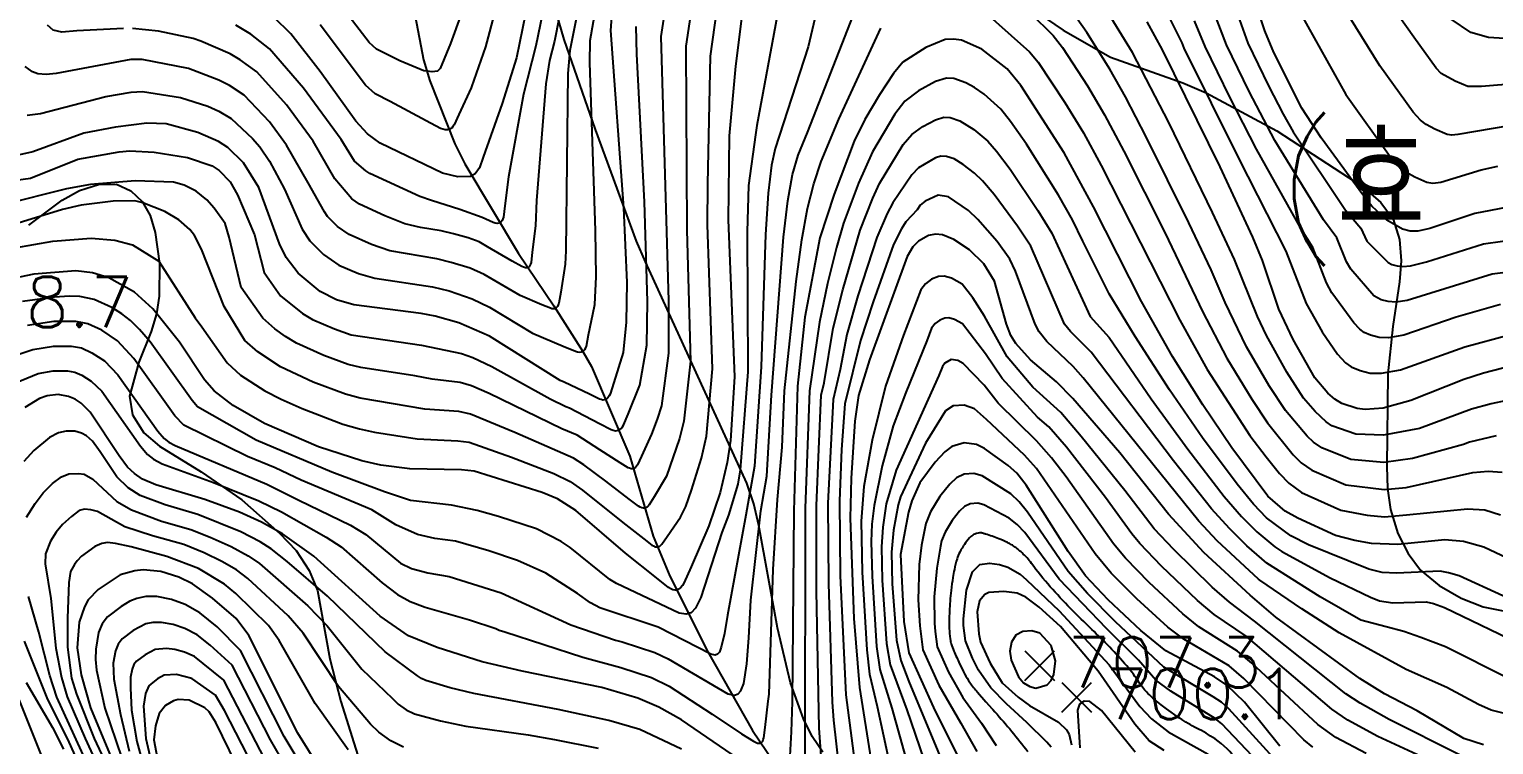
# Model space of a CAD drawing. Extents: x 197794 to 200030, y 561152 to 563931.
# Drawn here: x 198000.5 to 198262.5, y 562392.4 to 562520.4 of the extents above; entities that cross this region are included whole.
import ezdxf

# ---------------------------------------------------------------- set-up
doc = ezdxf.new("R2010")
doc.units = 0
for name, color, linetype in [('E0022112', 5, 'CONTINUOUS'), ('F0017111', 30, 'CONTINUOUS'), ('F0017114', 7, 'CONTINUOUS'), ('F0027132', 7, 'CONTINUOUS'), ('F0027217', 7, 'CONTINUOUS'), ('G0037213', 32, 'CONTINUOUS'), ('H0049217', 7, 'CONTINUOUS')]:
    doc.layers.add(name, color=color, linetype=linetype)
doc.styles.add('NGSW', font='romans.shx', dxfattribs={"bigfont": 'ngsw.shx'})

# ---------------------------------------------------------------- blocks, each defined once
blk = doc.blocks.new('F0027217')
at = {"layer": 'F0027217'}
for p, q in [((-2.652, 2.652), (2.652, -2.652)), ((-2.652, -2.652), (2.652, 2.652))]:
    blk.add_line(p, q, dxfattribs=at)

msp = doc.modelspace()

# ---------------------------------------------------------------- linework, layer by layer
at = {"layer": 'E0022112', "flags": 128}
msp.add_lwpolyline([(198069.55, 562522.76), (198071.05, 562514.94), (198072.17, 562511.19), (198076.66, 562499.91), (198078.43, 562496.33), (198088.04, 562480.3), (198094.37, 562470.94), (198099.54, 562462.77), (198101.07, 562460.06), (198107.93, 562444.06), (198112.11, 562429.76), (198115.11, 562422.56), (198121.93, 562409.05), (198129.9, 562394.97), (198137.31, 562384.05)], dxfattribs=at)
at = {"layer": 'F0017111'}
for points, elevation in [([(198087.06, 562535.92), (198082.11, 562517.24), (198079.62, 562510.09), (198079.55, 562509.92), (198077.36, 562505.14), (198076.5, 562503.27), (198076.3, 562502.99), (198076.1, 562502.73), (198075.86, 562502.56), (198075.64, 562502.46), (198075.33, 562502.39), (198074.92, 562502.38), (198074.48, 562502.5), (198074.04, 562502.67), (198071.51, 562503.99), (198065.08, 562507.45), (198062.36, 562508.85), (198060.63, 562510.41), (198052.51, 562521.18)], 545), ([(198094.24, 562532.52), (198091.14, 562517.4), (198088.93, 562508.79), (198086.23, 562494), (198085.58, 562488.82), (198085.32, 562486.79), (198085.22, 562486.47), (198085.11, 562486.16), (198084.93, 562485.93), (198084.76, 562485.78), (198084.52, 562485.7), (198084.21, 562485.67), (198083.86, 562485.74), (198083.52, 562485.84), (198081.51, 562486.7), (198077.54, 562488.16), (198072.44, 562489.79), (198070.34, 562490.46), (198061.42, 562494.59), (198060.73, 562495.07), (198058.69, 562496.83), (198056.29, 562500.66), (198049.53, 562509.84), (198043.48, 562516.92), (198040.15, 562519.54), (198037.45, 562521.12)], 555), ([(197997.89, 562481.29), (198004.68, 562482.5), (198011.54, 562483.04), (198015.79, 562482.7), (198018.96, 562481.83), (198023.69, 562478.93), (198030.17, 562468.79), (198031.38, 562467.16), (198035.88, 562460.72), (198038.3, 562458.55), (198042.61, 562455.74), (198045.57, 562454.22), (198049.33, 562452.55), (198056.59, 562449.78), (198059.55, 562448.9), (198062.25, 562448.31), (198069.91, 562447.11), (198077.15, 562446.8), (198079.18, 562446.53), (198086.78, 562443.87), (198094.35, 562440.96), (198097.27, 562439.51), (198099.48, 562437.96), (198106.67, 562432.2), (198110.43, 562429.27), (198111.91, 562428.14), (198112.17, 562427.98), (198112.44, 562427.85), (198112.71, 562427.81), (198112.92, 562427.82), (198113.09, 562427.87), (198113.31, 562427.97), (198113.5, 562428.15), (198113.7, 562428.33), (198114.64, 562429.67), (198117.03, 562433.11), (198117.94, 562435.04), (198119, 562437.98), (198120.78, 562443.71), (198121.66, 562447.6), (198122.76, 562459.65), (198121.85, 562485.39), (198121.88, 562492.73), (198122.4, 562515.58), (198124.41, 562530.13)], 595), ([(198119.94, 562530.5), (198117.96, 562517.34), (198118.17, 562484.48), (198118.83, 562461.06), (198117.63, 562450.31), (198116.81, 562447.19), (198114.5, 562440.46), (198112.28, 562436.77), (198111.42, 562435.33), (198111.23, 562435.12), (198111.04, 562434.93), (198110.83, 562434.81), (198110.65, 562434.75), (198110.41, 562434.74), (198110.12, 562434.77), (198109.81, 562434.92), (198109.52, 562435.09), (198107.85, 562436.34), (198103.63, 562439.58), (198099.74, 562442.46), (198097.89, 562443.66), (198087.37, 562448.29), (198079.41, 562451.58), (198077.37, 562452), (198071.24, 562452.46), (198059.68, 562454.4), (198057.08, 562455.11), (198051.25, 562457.3), (198045.46, 562459.99), (198041.37, 562462.69), (198039.06, 562464.72), (198035.36, 562470.8), (198031.3, 562481.09), (198030.03, 562483.52), (198029.22, 562484.57), (198027.25, 562486.31), (198024.72, 562487.79), (198020.78, 562489.36), (198019.35, 562489.71), (198015.49, 562489.65), (198009.77, 562488.91), (198006.4, 562488.16), (197998.5, 562485.72)], 590), ([(198135.71, 562530.22), (198130.67, 562503.18), (198130.41, 562501.52), (198129.16, 562492.44), (198128.95, 562484.19), (198129.08, 562459.14), (198127.71, 562441.6), (198127.25, 562439.04), (198125.6, 562433.47), (198124.44, 562430.41), (198120.63, 562418.79), (198119.68, 562416.84), (198118.92, 562416.01), (198118.03, 562415.77), (198116.79, 562415.95), (198105.58, 562421.26), (198104.36, 562421.97), (198097.26, 562427.72), (198095.67, 562428.75), (198091.22, 562431.03), (198084.44, 562433.27), (198080.61, 562434.35), (198076.04, 562435.3), (198068.7, 562436.12), (198064.06, 562437.69), (198054.6, 562441.19), (198041.07, 562446.93), (198030.57, 562452.86), (198029.62, 562453.98), (198022.09, 562464.47), (198020.19, 562466.71), (198018.61, 562468.29), (198017.05, 562469.5), (198015.23, 562470.61), (198012.1, 562472.03), (198009.53, 562472.57), (198007.7, 562472.64), (198004.97, 562472.5), (197999.26, 562471.7)], 605), ([(198099.87, 562530.15), (198097.22, 562516.59), (198096.84, 562512.51), (198096.52, 562480.74), (198096.39, 562478.39), (198095.58, 562473.38), (198095.26, 562471.42), (198095.15, 562471.12), (198095.03, 562470.82), (198094.85, 562470.6), (198094.68, 562470.46), (198094.5, 562470.4), (198094.27, 562470.37), (198094, 562470.42), (198093.75, 562470.49), (198092.22, 562471.12), (198088.34, 562472.77), (198081.89, 562476.51), (198079.37, 562477.64), (198076, 562478.7), (198073.42, 562479.32), (198065, 562480.74), (198061.74, 562481.87), (198057.71, 562483.67), (198055.65, 562485.09), (198053.82, 562486.92), (198053.29, 562487.74), (198050.36, 562492.94), (198046.51, 562499.69), (198043.47, 562503.86), (198038.91, 562508.61), (198036.33, 562510.33), (198034.41, 562511.29), (198028.99, 562513.35), (198020.65, 562514.99), (198018.67, 562514.99), (198005.3, 562512.49), (198003.52, 562512.29), (198002.02, 562512.43), (198001.07, 562512.77), (197999.73, 562513.75)], 565), ([(198097.06, 562531.33), (198094.48, 562518.25), (198093.6, 562514.79), (198092.89, 562510.65), (198091.24, 562489.75), (198091.06, 562485.23), (198090.49, 562480.53), (198090.27, 562478.69), (198090.17, 562478.4), (198090.07, 562478.12), (198089.91, 562477.91), (198089.75, 562477.77), (198089.53, 562477.73), (198089.25, 562477.72), (198088.94, 562477.82), (198088.64, 562477.95), (198086.9, 562478.93), (198082.49, 562481.49), (198080.97, 562482.35), (198079.01, 562483.1), (198076.4, 562483.8), (198074.21, 562484.32), (198070.47, 562484.92), (198067.67, 562485.6), (198064.11, 562487.03), (198059.56, 562489.13), (198058.19, 562490.08), (198055.15, 562493.66), (198051.25, 562500.37), (198046.5, 562506.85), (198041.2, 562512.76), (198038.24, 562514.94), (198036.41, 562515.97), (198031.2, 562518.29), (198029.81, 562518.73), (198023.61, 562520.07), (198018.97, 562520.55)], 560), ([(198077.85, 562523.29), (198075.86, 562517.85), (198074.01, 562513.39), (198073.52, 562512.91), (198072.6, 562512.75), (198071.1, 562512.94), (198066.77, 562514.75), (198062.6, 562516.85), (198061.29, 562518.02), (198051.94, 562530.27)], 540), ([(197995.24, 562461.12), (198001.11, 562463.14), (198004.82, 562463.72), (198008.06, 562463.74), (198009.8, 562463.39), (198011.66, 562462.55), (198013.91, 562461.09), (198016.33, 562458.59), (198023.46, 562448.53), (198024.63, 562447.18), (198025.43, 562446.54), (198026.57, 562445.94), (198043.01, 562439.01), (198048.71, 562436.18), (198057.99, 562431.68), (198060.73, 562430.05), (198066.9, 562424.91), (198068.89, 562423.96), (198071.8, 562423.2), (198075.64, 562422.5), (198084.93, 562419.6), (198097.36, 562413.9), (198105.41, 562411.16), (198106.56, 562410.85), (198112.44, 562408.95), (198114.8, 562407.77), (198125.48, 562401.53), (198126.68, 562401.32), (198127.35, 562401.53), (198127.84, 562402.09), (198128.32, 562403.4), (198128.89, 562406.92), (198129.27, 562411.53), (198129.61, 562418.31), (198131.4, 562434.29), (198132.48, 562440.46), (198133.32, 562454.95), (198135.45, 562483.23), (198136.2, 562489.71), (198137.07, 562494.43), (198138.09, 562497.9), (198139.74, 562501.91), (198150.53, 562529.58)], 615), ([(198000.1, 562505.04), (198002.48, 562505.31), (198014.16, 562508.38), (198018.69, 562509.12), (198020.74, 562509.26), (198027.51, 562508.17), (198032.41, 562506.61), (198034.41, 562505.73), (198036.63, 562504.46), (198040.44, 562500.87), (198041.73, 562499.38), (198043.48, 562496.82), (198046.14, 562491.8), (198049.32, 562484.65), (198050.67, 562482.54), (198053.12, 562480.11), (198055.86, 562478.21), (198059.37, 562476.71), (198062.33, 562475.87), (198072.63, 562474.31), (198075.61, 562473.6), (198079.73, 562472.18), (198082.81, 562470.67), (198090.52, 562466.02), (198096.04, 562463.7), (198098.22, 562462.81), (198098.58, 562462.71), (198098.96, 562462.64), (198099.29, 562462.69), (198099.54, 562462.77), (198099.72, 562462.91), (198099.92, 562463.13), (198100.05, 562463.43), (198100.18, 562463.74), (198100.58, 562465.73), (198101.61, 562470.84), (198101.67, 562471.15), (198101.94, 562476.14), (198101.83, 562484.43), (198100.8, 562514.36), (198100.84, 562518.39), (198102.69, 562528.97)], 570), ([(198142.42, 562528.24), (198139.85, 562517.27), (198133.97, 562499.04), (198133.29, 562496.1), (198132.68, 562491.07), (198132.2, 562483.71), (198131.46, 562460.04), (198130.25, 562442.26), (198128.68, 562433.46), (198125.4, 562415.6), (198124.91, 562412.35), (198124.31, 562409.87), (198123.99, 562408.99), (198123.66, 562408.62), (198123.22, 562408.47), (198122.42, 562408.62), (198113.04, 562413.44), (198102.6, 562416.92), (198100.89, 562417.78), (198098.6, 562419.48), (198092.94, 562423.14), (198087.87, 562425.4), (198082.71, 562427.09), (198076.74, 562428.83), (198073.07, 562429.34), (198069.94, 562430.05), (198066.08, 562431.75), (198061.77, 562434.43), (198049.14, 562439.77), (198044.48, 562441.94), (198039.55, 562443.98), (198028.13, 562449.59), (198026.54, 562451.26), (198019.21, 562461.53), (198016.26, 562464.69), (198013.44, 562466.58), (198010.95, 562467.71), (198008.8, 562468.15), (198004.89, 562468.11), (198000.18, 562467.42)], 610), ([(198175.46, 562527.47), (198183.72, 562519.28), (198185.39, 562517.15), (198189.84, 562510.29), (198192.89, 562505.06), (198196.34, 562498.59), (198203.72, 562483.9), (198210.43, 562469.94), (198214.81, 562461.57), (198219.28, 562454.21), (198222.08, 562449.98), (198226.66, 562444.28), (198228.1, 562442.87), (198229.97, 562441.53), (198236.07, 562438.92), (198242.92, 562438.05), (198246.85, 562438.43), (198258.8, 562441.09), (198261.56, 562441.37), (198264.03, 562441.16)], 615), ([(198114.48, 562525.73), (198113.52, 562519.1), (198114.86, 562471.83), (198114.89, 562462.48), (198113.6, 562453.02), (198112.85, 562450.67), (198111.85, 562447.98), (198110.02, 562444.01), (198109.3, 562442.46), (198109.13, 562442.23), (198108.97, 562442.01), (198108.77, 562441.87), (198108.59, 562441.8), (198108.4, 562441.77), (198108.16, 562441.77), (198107.91, 562441.87), (198107.66, 562441.98), (198106.22, 562442.86), (198102.58, 562445.15), (198098.5, 562447.81), (198095.77, 562448.94), (198082.77, 562455.26), (198079.63, 562456.63), (198077.59, 562457.21), (198072.57, 562457.81), (198069.5, 562458.43), (198059.8, 562459.9), (198057.56, 562460.43), (198053.17, 562462.05), (198048.31, 562464.25), (198046.33, 562465.44), (198044.44, 562466.83), (198042.25, 562468.73), (198038.39, 562474.18), (198036.22, 562483.19), (198035.55, 562485.66), (198033.58, 562488.37), (198032.28, 562489.86), (198030.34, 562491.45), (198028.21, 562492.51), (198026.29, 562493.05), (198019.4, 562493.28), (198011.41, 562492.61), (198007.13, 562491.84), (197995.75, 562489.01)], 585), ([(198202.51, 562526.52), (198206.73, 562517.99), (198207.08, 562517.02), (198216.84, 562497.35), (198225.36, 562480.71), (198228.99, 562471.35), (198231.84, 562466.27), (198234.61, 562462.26), (198236.03, 562460.75), (198237.04, 562460.02), (198238.63, 562459.34), (198240.42, 562458.88), (198242.43, 562458.87), (198245.85, 562459.5), (198257.39, 562463.62), (198265.32, 562465.73)], 595), ([(198266.87, 562510.72), (198260.34, 562510.18), (198257.91, 562510.13), (198255.63, 562511.09), (198253.11, 562512.49), (198252.24, 562513.41), (198248.25, 562518.95), (198243.73, 562525.38)], 560), ([(198171.23, 562523.68), (198176.19, 562519.3), (198179.46, 562516.33), (198181.04, 562514.49), (198185.82, 562507.31), (198189.13, 562501.84), (198192.32, 562496.03), (198206.35, 562468.37), (198211.29, 562459.55), (198218.87, 562447.75), (198221.8, 562443.91), (198224.18, 562440.95), (198225.89, 562439.21), (198228.16, 562437.55), (198235.16, 562434.39), (198239.9, 562433.46), (198242.97, 562433.2), (198246.95, 562433.52), (198257.84, 562434.63), (198260.94, 562434.42), (198263.76, 562433.52)], 620), ([(198262.96, 562447.7), (198258.22, 562446.52), (198257.13, 562446.11), (198247.98, 562443.64), (198242.86, 562442.91), (198236.98, 562443.44), (198231.77, 562445.51), (198230.32, 562446.53), (198229.15, 562447.62), (198225.29, 562452.21), (198222.38, 562456.63), (198218.33, 562463.59), (198214.5, 562471.52), (198211.98, 562477.34), (198207.98, 562485.76), (198200.36, 562501.14), (198196.66, 562508.28), (198193.86, 562513.26), (198189.75, 562519.8), (198187.98, 562522.23)], 610), ([(198264.91, 562454.01), (198262.11, 562453.41), (198258.59, 562452.42), (198249.26, 562448.98), (198242.81, 562447.77), (198237.89, 562447.96), (198233.58, 562449.49), (198232.53, 562450.2), (198230.57, 562452.05), (198228.5, 562454.43), (198225.49, 562459.06), (198221.86, 562465.61), (198220.26, 562469), (198216.14, 562479.22), (198212.24, 562487.62), (198204.39, 562503.7), (198197.88, 562516.24), (198194.1, 562522.46)], 605), ([(198263.78, 562471.15), (198255.82, 562468.9), (198246.45, 562465.7), (198243.72, 562465.23), (198242.04, 562465.28), (198240.52, 562465.67), (198239.33, 562466.18), (198238.57, 562466.73), (198237.5, 562467.86), (198233.59, 562473.26), (198232.59, 562475.07), (198230.16, 562481.37), (198228.15, 562484.57), (198220.12, 562498.92), (198215.33, 562508.26), (198210.91, 562517.31), (198209.01, 562521.9)], 590), ([(198267.44, 562477.22), (198262.24, 562476.57), (198247.06, 562471.89), (198245.01, 562471.59), (198243.66, 562471.68), (198242.41, 562472), (198241.11, 562472.7), (198236.98, 562477.51), (198236.2, 562478.79), (198234.47, 562483.09), (198232.08, 562486.31), (198223.4, 562500.49), (198218.79, 562509.27), (198214.73, 562517.61), (198212.57, 562523.24)], 585), ([(198228.17, 562522.94), (198236.05, 562508.74), (198244.03, 562497.66), (198245.76, 562495.83), (198246.95, 562494.86), (198248.41, 562493.99), (198250.57, 562493.03), (198251.67, 562492.87), (198253.08, 562493.06), (198260.29, 562495.25), (198263.25, 562495.93)], 570), ([(198265.59, 562503.18), (198256.12, 562501.6), (198255.06, 562501.46), (198254.24, 562501.58), (198252.02, 562502.54), (198250.48, 562503.37), (198249.43, 562504.16), (198248.14, 562505.54), (198242.15, 562513.84), (198236.82, 562522.5)], 565), ([(198267.26, 562518.55), (198261.61, 562518.92), (198258.45, 562519.79), (198254.95, 562522.21)], 555), ([(197998, 562457.16), (198002.04, 562458.85), (198004.74, 562459.33), (198007.32, 562459.32), (198008.65, 562459.07), (198009.87, 562458.52), (198011.56, 562457.48), (198013.45, 562455.65), (198020.38, 562445.81), (198021.66, 562444.34), (198022.73, 562443.48), (198024.24, 562442.69), (198033.45, 562439.31), (198041.54, 562436.08), (198045.59, 562434.11), (198053.61, 562429.53), (198056.29, 562427.83), (198063.64, 562421.4), (198066.35, 562419.28), (198068.61, 562418.03), (198071.34, 562417.04), (198079.23, 562414.74), (198083.96, 562413.22), (198084.56, 562412.9), (198085.56, 562412.6), (198099.56, 562408.06), (198106.34, 562406.24), (198111.85, 562404.45), (198114.98, 562402.89), (198122.68, 562397.92), (198127.96, 562394.4), (198130.05, 562393.04), (198130.41, 562392.86), (198130.78, 562392.72), (198131.14, 562392.7), (198131.41, 562392.73), (198131.57, 562392.87), (198131.73, 562393.08), (198131.83, 562393.37), (198131.93, 562393.66), (198132.15, 562395.5), (198132.71, 562400.21), (198132.86, 562401.49), (198133.59, 562423.78), (198134.35, 562436.3), (198135.21, 562445.63), (198135.65, 562455.75), (198137.71, 562475.25), (198138.7, 562482.76), (198139.72, 562488.34), (198140.86, 562492.76), (198142.2, 562496.76), (198145.34, 562504.33), (198152.86, 562520.6)], 620), ([(198017.33, 562520.55), (198008.98, 562520.12), (198006.31, 562519.86), (198004.76, 562520.21), (198003.72, 562521.15)], 560), ([(198271.98, 562415.49), (198256.33, 562422.62), (198254.47, 562423.19), (198252.96, 562423.46), (198245.15, 562423.09), (198242.57, 562423.25), (198240.17, 562423.83), (198229.4, 562428.17), (198226.23, 562429.78), (198221.9, 562433.03), (198219.54, 562435.44), (198216.61, 562439.01), (198210.44, 562447.32), (198204.5, 562455.92), (198198.4, 562465.46), (198193.75, 562473.1), (198189.04, 562482.47), (198187.19, 562486.29), (198184.64, 562490.72), (198178.91, 562499.85), (198176.08, 562503.91), (198174.34, 562506.11), (198171.33, 562508.78), (198169.61, 562509.99), (198168.06, 562510.82), (198165.91, 562511.57), (198164.61, 562511.63), (198162.64, 562511.02), (198159.62, 562509.41), (198157.18, 562507.54), (198155.38, 562505.18), (198151.36, 562498.45), (198148.87, 562492.89), (198146.21, 562485.7), (198144.93, 562481.36), (198143.33, 562474.9), (198141.87, 562468.03), (198140.09, 562455.75), (198139.32, 562434.72), (198139.27, 562389.1)], 630), ([(198142.57, 562385.46), (198141.8, 562395.42), (198141.37, 562419.9), (198141.36, 562435.17), (198141.74, 562445.32), (198142.21, 562454.96), (198142.72, 562457.15), (198144.32, 562466.92), (198146.04, 562473.81), (198149.17, 562484.44), (198151.43, 562490.17), (198152.63, 562492.8), (198156.88, 562499.77), (198158.39, 562501.57), (198160.38, 562503), (198162.64, 562504.21), (198164.12, 562504.66), (198165.25, 562504.6), (198167.03, 562504.03), (198169.48, 562502.49), (198171.99, 562500.39), (198173.57, 562498.61), (198176.02, 562495.35), (198180.98, 562487.96), (198183.45, 562483.94), (198190.33, 562468.99), (198193.75, 562465.27), (198201.22, 562454.31), (198207.82, 562445.27), (198214.33, 562436.82), (198217.38, 562433.26), (198220.13, 562430.52), (198223.4, 562427.8), (198224.6, 562426.96), (198233.25, 562422.28), (198240.49, 562418.8), (198242.13, 562418.17), (198244.47, 562417.78), (198250.46, 562417.98), (198251.78, 562417.68), (198253.72, 562416.97), (198268.32, 562409.96)], 635), ([(198265.19, 562404.29), (198253.93, 562409.92), (198249.51, 562411.63), (198246.46, 562412.69), (198243.28, 562413.5), (198238.79, 562414.68), (198231.5, 562418.86), (198221.93, 562424.92), (198218.36, 562428.01), (198215.23, 562431.08), (198212.05, 562434.63), (198205.21, 562443.23), (198190.53, 562462.66), (198186.8, 562466.32), (198185.75, 562467.63), (198179.71, 562481.6), (198177.32, 562485.2), (198173.12, 562490.86), (198171.06, 562493.3), (198169.64, 562494.67), (198167.62, 562496.21), (198165.99, 562497.23), (198164.59, 562497.64), (198163.62, 562497.7), (198162.64, 562497.39), (198159.6, 562495.59), (198158.39, 562494.35), (198155, 562489.37), (198153.99, 562487.45), (198152.14, 562483.17), (198148.76, 562472.72), (198146.76, 562465.81), (198145.59, 562459.52), (198144.32, 562454.17), (198143.4, 562435.62), (198143.49, 562421.25), (198144.18, 562400.02), (198144.38, 562396.81), (198145.88, 562383.61)], 640), ([(198264.22, 562398.08), (198262.07, 562398.63), (198259.83, 562399.63), (198254.15, 562402.66), (198246.9, 562405.89), (198234.88, 562412.46), (198228.2, 562416.74), (198220.69, 562421.85), (198220.45, 562422.03), (198213.07, 562428.9), (198209.78, 562432.44), (198189.06, 562458.04), (198187.31, 562460.06), (198182.58, 562464.52), (198181.18, 562466.27), (198180.5, 562467.65), (198176.98, 562477.13), (198175.97, 562479.25), (198173.66, 562482.44), (198170.23, 562486.37), (198168.55, 562487.99), (198164.95, 562490.44), (198163.13, 562490.73), (198160.81, 562489.62), (198159.89, 562488.94), (198159.39, 562488.12), (198157.36, 562485.94), (198156.55, 562484.72), (198155.11, 562481.9), (198151.47, 562471.62), (198149.21, 562464.7), (198146.43, 562453.38), (198145.85, 562445.24), (198145.44, 562436.07), (198145.61, 562422.61), (198146.62, 562401.34), (198149.19, 562381.76)], 645), ([(198117.18, 562391.63), (198109.74, 562395.16), (198104.2, 562396.76), (198095.12, 562398.74), (198080.02, 562401.57), (198075.79, 562402.63), (198071.44, 562403.89), (198070.68, 562404.26), (198069.97, 562404.77), (198064.15, 562409.02), (198053.82, 562419.01), (198046.62, 562425.21), (198043.74, 562427.49), (198041.8, 562428.7), (198038.35, 562430.5), (198030.62, 562433.58), (198024.81, 562435.35), (198020.32, 562437), (198018.19, 562438.35), (198016.16, 562440.37), (198013.15, 562444.83), (198011.8, 562446.73), (198010.71, 562447.67), (198009.81, 562448.16), (198008.61, 562448.49), (198007.07, 562448.51), (198005.72, 562448.22), (198004.12, 562447.38), (198001.3, 562445.04), (197999.53, 562443.11)], 630), ([(197999.98, 562433.14), (198001.54, 562435.59), (198002.97, 562437.47), (198004.66, 562439.16), (198006.27, 562440.37), (198007.56, 562440.87), (198009.3, 562440.93), (198010.31, 562440.81), (198011.83, 562439.92), (198016.16, 562435.93), (198018.75, 562434.46), (198024.12, 562432.4), (198029.37, 562430.91), (198032.86, 562429.56), (198036.63, 562427.86), (198039.67, 562426.19), (198041.65, 562424.82), (198050.31, 562417.25), (198053.79, 562413.7), (198059.97, 562405.94), (198065.5, 562400.69), (198066.49, 562399.71), (198067.93, 562398.69), (198069.44, 562397.94), (198074.09, 562396.7), (198078.61, 562395.75), (198089.74, 562394.2), (198094.45, 562393.37), (198102.28, 562391.8)], 635), ([(198067.45, 562392), (198065.18, 562393.11), (198063.02, 562394.65), (198061.53, 562396.11), (198055.79, 562402.86), (198049.48, 562412.4), (198046.79, 562415.49), (198039.56, 562422.16), (198037.54, 562423.68), (198034.91, 562425.21), (198031.8, 562426.77), (198028.12, 562428.24), (198022.52, 562429.79), (198017.57, 562431.42), (198012.68, 562434.12), (198011.5, 562434.46), (198010.37, 562434.57), (198009.42, 562434.34), (198008.03, 562433.27), (198006.41, 562431.82), (198005.29, 562430.46), (198004.25, 562428.82), (198003.39, 562426.55), (198003.3, 562424.79), (198004.32, 562418.6), (198005.23, 562409.69), (198006.27, 562404.47), (198007.27, 562400.99), (198010.48, 562393.55), (198021.96, 562368.63)], 640), ([(198057.56, 562391.54), (198051.61, 562399.78), (198045.17, 562411.09), (198043.28, 562413.73), (198037.47, 562419.5), (198035.41, 562421.17), (198030.73, 562423.97), (198025.12, 562426.07), (198018.74, 562427.82), (198015.91, 562428.43), (198014.47, 562428.57), (198013.47, 562428.43), (198012.18, 562427.91), (198009.85, 562426.17), (198009.04, 562425.33), (198008.57, 562424.65), (198007.88, 562423.4), (198007.53, 562421.45), (198007.32, 562415.05), (198007.32, 562409.9), (198008.01, 562404.33), (198008.94, 562401.48), (198012.1, 562393.54), (198022.77, 562370.76)], 645), ([(198021.16, 562366.5), (198005.4, 562400.95), (198004.18, 562404.82), (198002.16, 562412.55), (198000.35, 562418.95)], 635), ([(197999.58, 562410.95), (198003.72, 562400.53), (198007.23, 562393.57), (198014.34, 562377.85)], 630), ([(198002.61, 562390.71), (197996.99, 562404.67)], 620)]:
    msp.add_lwpolyline(points, dxfattribs=dict(at, elevation=elevation))
at = {"layer": 'F0017111', "flags": 128}
for points, elevation in [([(198216.13, 562524.59), (198218.56, 562517.9), (198222.25, 562510.27), (198224.87, 562505.18), (198226.68, 562502.06), (198236, 562488.05), (198238.77, 562484.82), (198239.81, 562482.51), (198243.65, 562478.68), (198244.3, 562478.33), (198245.28, 562478.08), (198246.3, 562477.95), (198247.67, 562478.09), (198250.52, 562478.79), (198260.7, 562481.99), (198267.52, 562482.97)], 580), ([(197995.86, 562493.1), (198000.72, 562493.78), (198009.15, 562497.16), (198016.57, 562498.46), (198018.47, 562498.63), (198022.82, 562498.43), (198028.81, 562497.46), (198033.2, 562495.97), (198034.43, 562495.14), (198036.4, 562493.1), (198037.75, 562490.79), (198040.76, 562483.64), (198042.53, 562476.89), (198045.44, 562472.74), (198049.37, 562469.57), (198051.16, 562468.5), (198055.09, 562466.8), (198058.05, 562465.76), (198070.67, 562463.87), (198077.81, 562462.41), (198079.86, 562461.67), (198083.25, 562460.05), (198093.67, 562454.29), (198096.48, 562452.93), (198097.18, 562452.67), (198102.52, 562449.89), (198104.63, 562448.83), (198104.99, 562448.69), (198105.36, 562448.6), (198105.69, 562448.61), (198105.95, 562448.68), (198106.17, 562448.78), (198106.42, 562448.97), (198106.62, 562449.26), (198106.81, 562449.56), (198107.64, 562451.58), (198109.73, 562456.72), (198110.96, 562463.89), (198111.11, 562471.69), (198110.58, 562489.5), (198109.18, 562515.91), (198109.08, 562520.86)], 580), ([(198256.41, 562390.6), (198243.84, 562396.96), (198238.63, 562399.85), (198236.09, 562401.53), (198219.75, 562414.53), (198215.23, 562417.91), (198212.18, 562420.6), (198205.29, 562427.32), (198201.77, 562431.03), (198196.5, 562437.89), (198188.73, 562447.58), (198185.06, 562451.83), (198180.05, 562456.39), (198175.45, 562461.79), (198171.41, 562469.09), (198169.35, 562472.36), (198167.42, 562474.78), (198165.49, 562475.87), (198164.17, 562476.25), (198163.16, 562476.2), (198161.96, 562475.7), (198160.83, 562474.88), (198160.01, 562473.79), (198156.9, 562465.71), (198153.69, 562456.54), (198151.32, 562446.88), (198149.81, 562438.62), (198149.33, 562432.41), (198149.52, 562423.27), (198150.34, 562409.39), (198150.81, 562405.03), (198152.2, 562399.29), (198156.73, 562378.3)], 655), ([(198254.21, 562388.17), (198241.78, 562393.91), (198236.46, 562396.8), (198233.57, 562398.79), (198218.23, 562411.86), (198212.51, 562415.71), (198209.54, 562418.21), (198203.08, 562424.39), (198199.21, 562428.4), (198197.78, 562430.12), (198193.04, 562436.65), (198186.06, 562445.67), (198182.9, 562449.3), (198180.92, 562451.03), (198174.6, 562457.95), (198171.62, 562462.35), (198167.5, 562467.69), (198166.06, 562468.5), (198165.06, 562468.79), (198164.31, 562468.75), (198163.41, 562468.38), (198162.56, 562467.76), (198161.94, 562466.94), (198161.08, 562464.69), (198157.35, 562455.4), (198155.08, 562449.44), (198153.09, 562442.34), (198151.7, 562435.22), (198151.27, 562431.87), (198151.14, 562428.79), (198151.31, 562422.57), (198152.11, 562409.97), (198152.69, 562405.86), (198154.86, 562398.98), (198160.56, 562378.47)], 660), ([(198239.71, 562390.85), (198234.3, 562393.75), (198231.06, 562396.05), (198219.25, 562407.04), (198216.71, 562409.19), (198209.8, 562413.51), (198206.9, 562415.82), (198200.87, 562421.46), (198196.65, 562425.77), (198194.51, 562428.36), (198186.02, 562440.37), (198183.38, 562443.76), (198180.74, 562446.77), (198173.89, 562453.54), (198171.34, 562456.74), (198167.58, 562460.6), (198166.62, 562461.14), (198165.46, 562461.31), (198164.29, 562460.65), (198163.88, 562460.1), (198163.27, 562458.44), (198155.58, 562441.56), (198153.84, 562435.5), (198153.21, 562431.33), (198152.97, 562427.83), (198153.11, 562421.87), (198153.89, 562410.54), (198154.56, 562406.69), (198157.52, 562398.67), (198164.4, 562378.63)], 665), ([(198230.15, 562392.01), (198228.54, 562393.31), (198217.81, 562404.3), (198215.19, 562406.52), (198207.09, 562411.32), (198204.25, 562413.43), (198198.67, 562418.53), (198194.08, 562423.14), (198191.23, 562426.59), (198180.7, 562441.85), (198178.58, 562444.23), (198171.76, 562450.57), (198169.63, 562452.48), (198167.79, 562453.19), (198165.8, 562453.05), (198164.45, 562452.13), (198160.83, 562446.38), (198156.4, 562436.77), (198155.98, 562435.34), (198155.15, 562430.79), (198154.8, 562426.88), (198154.9, 562421.18), (198155.66, 562411.11), (198156.43, 562407.52), (198157.86, 562403.71), (198168.23, 562378.79)], 670), ([(198224.32, 562388.77), (198215.14, 562398.86), (198213.8, 562400.02), (198212.31, 562401.02), (198203.51, 562406.32), (198194.84, 562414.39), (198189.83, 562419.47), (198186.37, 562423.44), (198179.11, 562434.01), (198177.64, 562435.89), (198176.12, 562437.33), (198170.98, 562440.54), (198169.53, 562440.95), (198167.77, 562440.81), (198166.39, 562440.17), (198165.2, 562439.05), (198163.41, 562436.83), (198161.74, 562434.06), (198160.93, 562431.97), (198160.12, 562428.13), (198159.75, 562424.67), (198159.56, 562418.32), (198159.84, 562413.68), (198160.4, 562409.41), (198163.25, 562403.08), (198167.17, 562396.31), (198170.04, 562391.23)], 680), ([(198222.61, 562386.98), (198213.91, 562396.16), (198212.69, 562397.13), (198204.75, 562402), (198202.08, 562403.97), (198199, 562407.58), (198193.22, 562413.19), (198184.77, 562422.07), (198178.62, 562430.38), (198177.25, 562431.84), (198175.82, 562432.96), (198171.29, 562435.32), (198170.2, 562435.62), (198168.88, 562435.52), (198167.85, 562435.04), (198166.95, 562434.2), (198165.61, 562432.54), (198164.36, 562430.46), (198163.75, 562428.89), (198163.55, 562427.96), (198162.9, 562424), (198162.4, 562418.89), (198162.44, 562414.15), (198162.56, 562412.71), (198162.94, 562409.93), (198164.99, 562405.41), (198167.52, 562400.85), (198170.87, 562396.27), (198173.49, 562392.31)], 685), ([(198183.32, 562391.98), (198182.55, 562392.86), (198179, 562396.4), (198175.35, 562399.77), (198172.56, 562402.62), (198170.34, 562405.77), (198169.26, 562407.89), (198168.02, 562410.99), (198167.68, 562413.73), (198167.66, 562414.92), (198168.22, 562420.1), (198169.29, 562423.36), (198170.56, 562424.64), (198172.34, 562424.92), (198174.11, 562424.64), (198175.6, 562424.21), (198177.79, 562422.91), (198178.96, 562421.92), (198184.77, 562416.35), (198193.72, 562406.69), (198199.23, 562399.26), (198201.3, 562397.08), (198204.27, 562394.73), (198211.44, 562390.77)], 695), ([(198048.41, 562390.01), (198046.07, 562393.9), (198038.27, 562409.31), (198034.12, 562413.54), (198030.99, 562416.01), (198028.38, 562417.51), (198025.93, 562418.41), (198023.31, 562418.92), (198021.36, 562418.96), (198019.7, 562418.61), (198018.47, 562418.1), (198016.92, 562417.18), (198014.5, 562415.3), (198013.54, 562414.07), (198012.89, 562412.48), (198012.37, 562409.54), (198012.33, 562407.68), (198012.5, 562405.76), (198014.02, 562398.98), (198017.02, 562390.05)], 655), ([(198046.31, 562388.68), (198043.62, 562393.29), (198036.77, 562406.65), (198032.87, 562410.26), (198030.52, 562412.11), (198028.31, 562413.24), (198026.24, 562413.93), (198024.16, 562414.29), (198022.59, 562414.29), (198021.34, 562414.03), (198019.08, 562412.85), (198017.09, 562411.34), (198016.36, 562410.41), (198015.88, 562409.22), (198015.49, 562407.02), (198015.58, 562404.18), (198016.81, 562397.82), (198018.38, 562391.3)], 660), ([(198042.65, 562389.86), (198035.28, 562403.99), (198031.61, 562406.97), (198030.04, 562408.2), (198028.25, 562408.98), (198026.54, 562409.45), (198025.01, 562409.66), (198022.99, 562409.45), (198021.24, 562408.52), (198019.67, 562407.37), (198019.19, 562406.76), (198018.86, 562405.97), (198018.6, 562404.49), (198018.6, 562402.6), (198018.76, 562398.63), (198019.74, 562392.98), (198021.19, 562387.51)], 665), ([(198040.53, 562388.57), (198035.44, 562398.53), (198033.78, 562401.32), (198029.57, 562404.29), (198026.85, 562404.97), (198024.64, 562404.87), (198023.4, 562404.2), (198022.59, 562403.56), (198021.86, 562402.98), (198021.27, 562401.62), (198020.94, 562399.34), (198021.32, 562393.53), (198022.64, 562387.89)], 670), ([(198198.4, 562391.11), (198192.35, 562398.56), (198190.27, 562400.15), (198189.24, 562400.23), (198188.43, 562399.69), (198188.03, 562398.63), (198188.45, 562391.89)], 705)]:
    msp.add_lwpolyline(points, dxfattribs=dict(at, elevation=elevation))
at = {"layer": 'F0017111', "elevation": 690, "flags": 128}
msp.add_lwpolyline([(198216.61, 562389.58, 0.09), (198212.67, 562393.47, 0.03), (198209.38, 562395.39, -0.03), (198206.34, 562397.19), (198203.99, 562398.83, -0.01), (198203.03, 562399.54, -0.02), (198201.84, 562400.51, -0.02), (198200.65, 562401.61, -0.05), (198199.16, 562403.45, 0.03), (198196.86, 562406.53, 0.03), (198190.6, 562413.06, -0.02), (198183.18, 562420.69, -0.02), (198179.82, 562424.86, 0.05), (198178.13, 562426.75, 0.01), (198177.4, 562427.38, 0.02), (198176.86, 562427.79, 0.02), (198176.24, 562428.19, 0.02), (198175.51, 562428.59, 0.03), (198173.97, 562429.28, 0.02), (198171.6, 562430.1, 0.01), (198171.08, 562430.25, 0.02), (198170.87, 562430.3, 0.07), (198170.53, 562430.32, 0.04), (198169.99, 562430.23, 0.04), (198169.66, 562430.11, 0.04), (198169.3, 562429.91, 0.06), (198168.72, 562429.41, 0.03), (198167.81, 562428.24, 0.01), (198167.27, 562427.4, 0.02), (198166.98, 562426.86, 0.04), (198166.5, 562425.65, 0.03), (198166.02, 562423.79, 0.01), (198165.76, 562422.32, 0.01), (198165.45, 562420.03, 0.02), (198165.14, 562416.23, 0.02), (198165.12, 562413.22, 0.02), (198165.27, 562411.38, 0.05), (198165.48, 562410.46, 0.02), (198165.94, 562409.19, 0.01), (198166.96, 562406.91), (198167.58, 562405.62, 0.01), (198167.85, 562405.1, 0.03), (198168.8, 562403.56, 0.03), (198170.14, 562401.84), (198171.65, 562400.11), (198172.76, 562398.87), (198172.89, 562398.72), (198173.27, 562398.3, -0.02), (198179.19, 562391.22, -0.07)], format="xyb", dxfattribs=at)
at = {"layer": 'F0017111', "elevation": 705, "flags": 128}
msp.add_lwpolyline([(198183.32, 562410.19), (198181.31, 562412.36), (198179.86, 562412.81), (198178.3, 562412.67), (198177, 562412.01), (198176.22, 562410.8), (198175.96, 562409.18), (198176.21, 562407.58), (198177.51, 562404.58), (198178.41, 562403.52), (198179.51, 562402.84), (198180.62, 562402.56), (198182.62, 562403.12), (198183.33, 562403.93), (198183.81, 562404.99), (198184.11, 562407.41)], close=True, dxfattribs=at)
at = {"layer": 'F0017114'}
for points, elevation in [([(198091.42, 562533.7), (198087.65, 562515.27), (198085.08, 562507.12), (198081.69, 562497.54), (198081.03, 562495.62), (198080.26, 562494.54), (198079.41, 562494.04), (198077.18, 562494), (198074.4, 562494.66), (198063.27, 562500.05), (198061, 562501.66), (198058.93, 562503.94), (198052.56, 562512.83), (198047.27, 562519.59), (198044.27, 562522.56)], 550), ([(198129.06, 562531.45), (198126.84, 562513.82), (198125.74, 562501.32), (198125.53, 562486.29), (198126.69, 562458.24), (198125.99, 562446.87), (198125.38, 562442.9), (198124.1, 562437.57), (198122.11, 562431.59), (198118.9, 562424.22), (198117.64, 562421.33), (198117.35, 562420.91), (198117.04, 562420.5), (198116.68, 562420.23), (198116.36, 562420.08), (198116.05, 562420.07), (198115.66, 562420.13), (198115.26, 562420.32), (198114.87, 562420.56), (198112.7, 562422.26), (198107.19, 562426.68), (198098.31, 562434.34), (198095.01, 562436.4), (198092.27, 562437.53), (198080.1, 562441.37), (198077.8, 562441.61), (198068.58, 562441.77), (198063.38, 562442.44), (198059.97, 562443.18), (198052.23, 562445.72), (198042.59, 562449.87), (198036.94, 562453.12), (198033.54, 562455.7), (198031.85, 562457.71), (198027.34, 562464.41), (198022.6, 562470.41), (198019.32, 562473.37), (198014.72, 562475.91), (198011.77, 562476.8), (198008.78, 562477.17), (198001.32, 562476.62), (197995.33, 562475.36)], 600), ([(198266.02, 562460.23), (198260.7, 562458.9), (198257.21, 562457.76), (198247.72, 562453.99), (198242.76, 562452.63), (198239.53, 562452.4), (198238.08, 562452.56), (198235.39, 562453.47), (198234.11, 562454.25), (198232.87, 562455.28), (198230.55, 562458.03), (198226.65, 562464.93), (198224.11, 562470.34), (198221.18, 562479.01), (198219.42, 562483.18), (198213.57, 562495.78), (198203.25, 562516.72), (198200.55, 562521.7)], 600), ([(198274.57, 562421.29), (198260.75, 562427.74), (198257.12, 562428.8), (198253.8, 562429.1), (198245.36, 562428.27), (198240.68, 562428.41), (198237.68, 562428.93), (198234.25, 562429.87), (198227.47, 562432.93), (198225.24, 562434.22), (198222.11, 562436.86), (198215.65, 562445.53), (198210.47, 562453.2), (198205.07, 562461.86), (198199.49, 562471.71), (198190.93, 562488.63), (198185.66, 562498.32), (198177.93, 562510.36), (198175.45, 562513.31), (198170.92, 562516.81), (198167.29, 562518.42), (198165.85, 562518.65), (198164.35, 562518.54), (198160.92, 562517.13), (198156.82, 562514.52), (198155.13, 562512.5), (198152.62, 562508.69), (198150.03, 562504.26), (198148.12, 562500.36), (198144.51, 562490.87), (198141.97, 562483.07), (198139.25, 562468.92), (198137.98, 562456.54), (198137.28, 562434.27), (198137, 562400.12), (198136.79, 562394.76), (198136.5, 562389.37)], 625), ([(198126.25, 562390.7), (198117.19, 562396.86), (198113.14, 562399.15), (198109.35, 562400.77), (198102.91, 562402.67), (198088.68, 562405.57), (198081.54, 562407.28), (198073.44, 562409.83), (198068.32, 562411.92), (198063.25, 562415.4), (198051.42, 562426.14), (198045.82, 562430.15), (198042.03, 562432.26), (198038.12, 562434.04), (198031.87, 562436.26), (198023.1, 562438.93), (198020.74, 562439.94), (198019.32, 562440.91), (198018.07, 562442.09), (198016.55, 562444.07), (198011.38, 562451.9), (198009.76, 562453.52), (198008.66, 562454.24), (198007.51, 562454.74), (198005.66, 562455.06), (198003.66, 562454.81), (198002.28, 562454.33), (197999.66, 562452.72)], 625), ([(197999.93, 562403.53), (198004.63, 562395.51), (198006.59, 562391.64)], 625)]:
    msp.add_lwpolyline(points, dxfattribs=dict(at, elevation=elevation))
at = {"layer": 'F0017114', "flags": 128}
for points, elevation in [([(198104.82, 562525.05), (198104.46, 562520.19), (198106.82, 562488.43), (198107.43, 562475.1), (198107.28, 562467.99), (198106.76, 562462.61), (198105.06, 562457.24), (198104.4, 562455.13), (198104.22, 562454.81), (198104.04, 562454.5), (198103.81, 562454.29), (198103.6, 562454.16), (198103.38, 562454.1), (198103.1, 562454.08), (198102.79, 562454.16), (198102.49, 562454.26), (198100.71, 562455.1), (198096.2, 562457.29), (198095.46, 562457.57), (198082.84, 562465.53), (198077.34, 562467.91), (198073.1, 562469.09), (198070.59, 562469.53), (198058.54, 562471.08), (198055.48, 562472.01), (198052.53, 562473.49), (198048.62, 562476.75), (198046.42, 562479.58), (198045.25, 562482.03), (198041.58, 562492.09), (198038.83, 562496.5), (198035.98, 562499.26), (198034.34, 562500.31), (198030.66, 562501.95), (198024.99, 562503.45), (198021.54, 562503.61), (198015.9, 562502.88), (198010.22, 562501.78), (198001.14, 562498.46), (197998.17, 562497.81)], 575), ([(198266.34, 562488.8), (198259.16, 562487.42), (198251.11, 562484.77), (198248.96, 562484.26), (198247.59, 562484.3), (198246.2, 562484.66), (198243.41, 562486.22), (198240.75, 562488.77), (198239.11, 562490.8), (198231.69, 562500.97), (198228.21, 562506.3), (198223.2, 562516.25), (198221.58, 562520.13), (198219.68, 562525.93)], 575), ([(198260.69, 562392.4), (198257.19, 562393.53), (198248.83, 562398.51), (198242.98, 562401.53), (198238.6, 562404.28), (198223.56, 562415.26), (198218.98, 562419.15), (198210.67, 562426.83), (198204.33, 562433.66), (198195.61, 562444.61), (198187.21, 562454.37), (198184.31, 562457.33), (198179.65, 562461.29), (198177.05, 562464.17), (198176.15, 562465.65), (198175.36, 562467.63), (198173.19, 562475.36), (198171.27, 562478.45), (198168.73, 562480.93), (198165.95, 562482.82), (198163.91, 562483.64), (198162.64, 562483.77), (198161.4, 562483.53), (198159.63, 562482.51), (198158.58, 562481.48), (198157.57, 562479.78), (198150.81, 562461.28), (198148.85, 562454.86), (198148.24, 562450.31), (198147.58, 562440.08), (198147.39, 562432.94), (198148.06, 562414.98), (198149.07, 562402.66), (198152.9, 562378.14)], 650), ([(198224.25, 562392.18), (198217.96, 562400.02), (198214.78, 562403.1), (198212.56, 562404.59), (198203.85, 562409.25), (198199.37, 562412.84), (198193.54, 562418.35), (198189.51, 562422.66), (198186.41, 562426.98), (198178.86, 562438.86), (198177.19, 562441.02), (198175.66, 562442.38), (198171.39, 562445.4), (198169.96, 562446.12), (198167.75, 562446.41), (198165.57, 562445.78), (198164.29, 562444.81), (198162.59, 562442.99), (198159.83, 562439.26), (198158.41, 562436.08), (198157.81, 562434.02), (198156.38, 562426.48), (198157.01, 562414.49), (198157.86, 562408.88), (198162.26, 562399.07), (198171.25, 562381.14)], 675), ([(198052.5, 562388.16), (198048.53, 562394.52), (198039.77, 562411.97), (198037.49, 562415.01), (198033.28, 562418.66), (198029.66, 562421.18), (198027.22, 562422.38), (198024.03, 562423.4), (198020.88, 562423.7), (198019.37, 562423.56), (198016.73, 562422.81), (198012.79, 562420.2), (198011.04, 562418.33), (198010.38, 562417.12), (198009.43, 562414.37), (198009.07, 562409.77), (198009.76, 562404.91), (198011.45, 562399.05), (198016.01, 562388.02)], 650), ([(198203.54, 562391.37), (198200.86, 562393.15), (198198.3, 562396.09), (198191.75, 562405.6), (198184.99, 562413.56), (198181.17, 562417.06), (198178.83, 562418.81), (198177.25, 562419.53), (198174.9, 562419.85), (198172.22, 562419.66), (198171.5, 562419.31), (198170.5, 562418.16), (198170.09, 562416.2), (198170.39, 562412.28), (198170.72, 562410.75), (198172.41, 562406.99), (198174.56, 562403.51), (198177.43, 562400.92), (198179.47, 562399.47), (198184.64, 562396.49), (198186.1, 562395.1), (198186.59, 562394.28), (198186.96, 562392.41)], 700), ([(198038.68, 562386.49), (198033.84, 562396.4), (198032.68, 562398.31), (198031.89, 562399.02), (198029.09, 562400.39), (198027.15, 562400.5), (198026.28, 562400.29), (198024.84, 562399.45), (198023.75, 562397.99), (198023.06, 562395.81), (198022.79, 562393.3), (198023.53, 562389.2)], 675)]:
    msp.add_lwpolyline(points, dxfattribs=dict(at, elevation=elevation))
at = {"layer": 'G0037213', "flags": 128}
for points in [[(198142.49, 562391.11), (198140.58, 562393.92), (198139.01, 562397.06), (198136.71, 562403.47), (198134.4, 562413.32), (198131.05, 562431.66), (198130.15, 562435.54), (198128.91, 562439.2), (198110.73, 562478.78), (198109.14, 562482.47), (198101.81, 562502.44), (198096.22, 562518.58), (198091.66, 562534.16)], [(198176.92, 562526.14), (198185.48, 562520.23), (198193.99, 562515.43), (198206.88, 562510.79), (198211.07, 562509), (198223.71, 562502.25), (198239.13, 562492.23), (198242.37, 562489.43), (198244.52, 562486.45), (198245.66, 562482.8), (198245.97, 562478.97), (198245.71, 562475.22), (198244.48, 562467.23), (198243.62, 562458.75), (198243.42, 562442.17), (198243.52, 562438.26), (198244.08, 562434.48), (198245.38, 562430.19), (198247.21, 562426.62), (198249.44, 562423.63), (198252.77, 562420.91), (198256.74, 562418.67), (198260.64, 562417.1), (198264.55, 562416.31)], [(198000.42, 562485.36), (198006.38, 562489.8), (198009.49, 562491.55), (198012.88, 562492.63), (198016.06, 562492.67), (198018.67, 562491.51), (198020.69, 562489.56), (198022.13, 562487.08), (198023, 562484.03), (198023.77, 562478.51), (198023.7, 562472.66), (198023.22, 562469.49), (198022.3, 562466.34), (198020.06, 562460.87), (198018.44, 562454.76), (198018.94, 562451.43), (198020.98, 562448.2), (198023.78, 562445.82), (198031.22, 562441.23), (198038.53, 562436.24), (198045.25, 562430.28), (198048.26, 562427.15), (198050.58, 562423.59), (198052.03, 562419.99), (198054.24, 562407.81), (198056.23, 562400.16), (198061.25, 562384.25)]]:
    msp.add_lwpolyline(points, dxfattribs=at)

# ---------------------------------------------------------------- block references
at = {"layer": 'F0027217'}
for p in [(198181.27, 562406.58, 707.29), (198187.93, 562400.93, 700.08)]:
    msp.add_blockref('F0027217', p, dxfattribs=at)

# ---------------------------------------------------------------- texts
at = {"layer": 'F0027132', "style": 'NGSW'}
for s, p in [('598.7', (197984.39, 562467.13)), ('707.3', (198186.27, 562402.68)), ('700.1', (198192.93, 562397.03))]:
    msp.add_text(s, height=9, dxfattribs=at).set_placement(p)
at = {"layer": 'H0049217', "style": 'NGSW'}
msp.add_text('(효      자      동)', height=18, dxfattribs=at).set_placement((198223.745, 562484.064))

doc.saveas('drawing.dxf')
